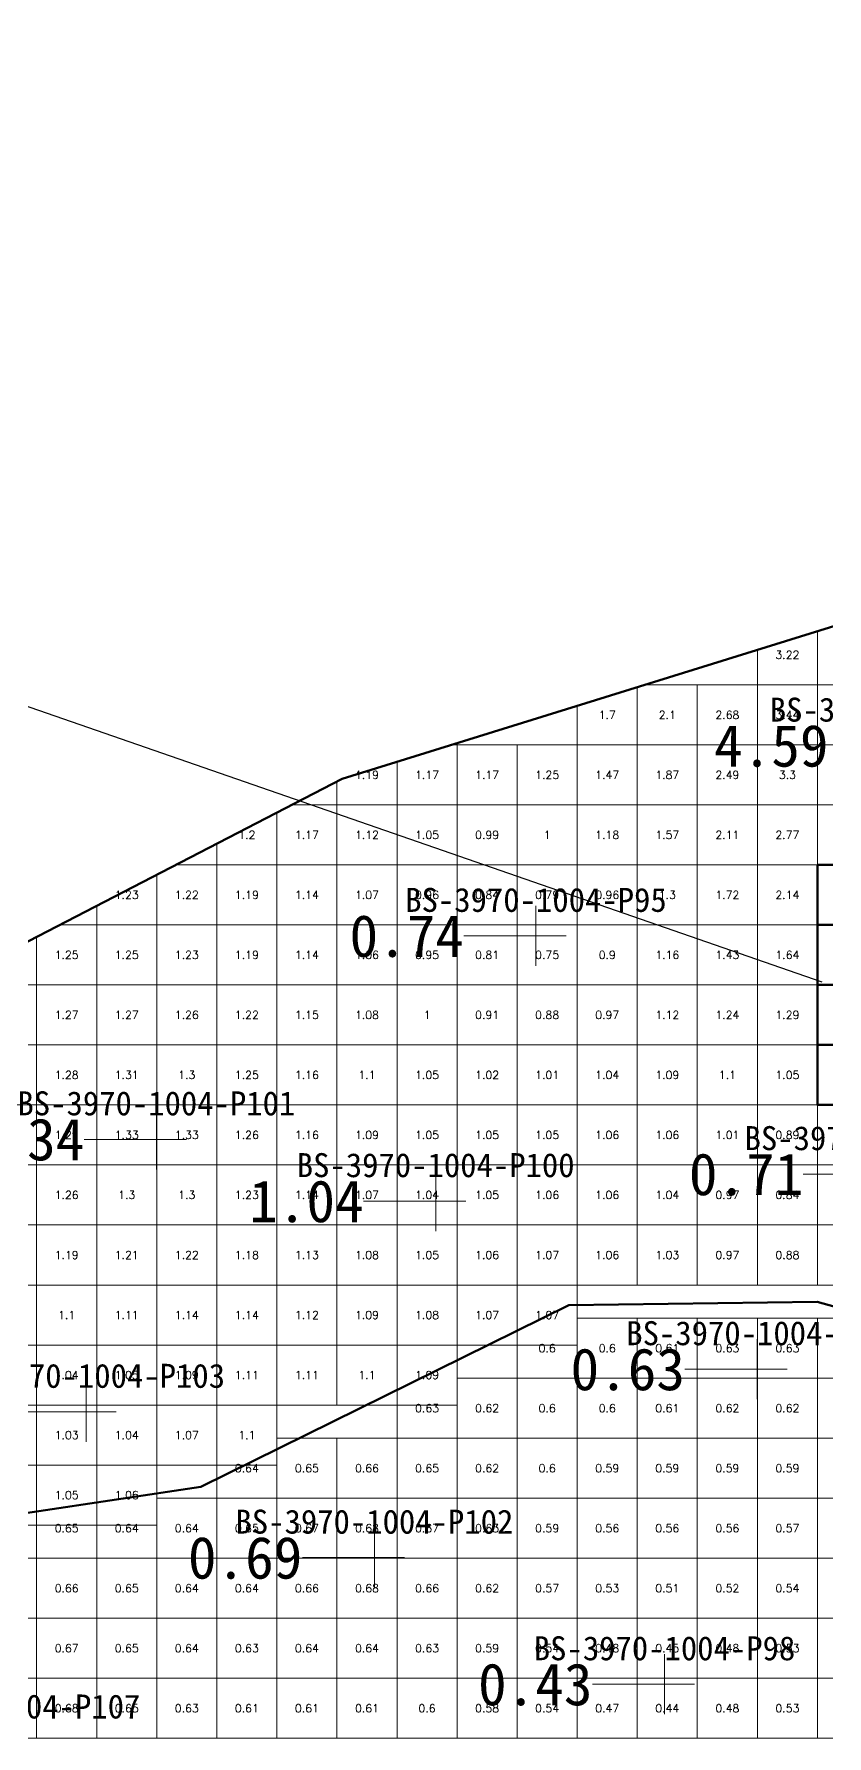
# Model space of a CAD drawing. Header units: inches. Extents: x 469761 to 469956, y 4349708 to 4349833.
# Drawn here: x 469823.32 to 469836.52, y 4349759.18 to 4349787.54 of the extents above; entities that cross this region are included whole.
import ezdxf
from ezdxf.enums import TextEntityAlignment as Align

# ---------------------------------------------------------------- set-up
doc = ezdxf.new("R2010")
doc.units = ezdxf.units.IN
doc.header["$MEASUREMENT"] = 0
for name, color, linetype, lineweight in [('点', 7, 'Continuous', 0), ('爆区方格网', 7, 'Continuous', 0), ('线条', 7, 'Continuous', 0), ('钻孔', 7, 'Continuous', 0)]:
    doc.layers.add(name, color=color, linetype=linetype, lineweight=lineweight)
doc.styles.add('3dmine_textStyle_1', font='txt.shx', dxfattribs={"height": 1, "bigfont": 'gbcbig.shx'})
doc.styles.add('3dmine_textStyle_2', font='simsunb.ttf', dxfattribs={"height": 1})

msp = doc.modelspace()

# ---------------------------------------------------------------- hatches: boundary and pattern name
at = {"layer": '钻孔', "linetype": 'Continuous', "lineweight": 0, "true_color": 0x00ffff, "extrusion": (0, 1, 0)}
for points in [[(-469832.68, 3959.85), (-469831.68, 3959.85), (-469831.68, 3972.85), (-469832.68, 3972.85)], [(-469836.36, 3959.76), (-469835.36, 3959.76), (-469835.36, 3972.76), (-469836.36, 3972.76)], [(-469829.99, 3960.01), (-469828.99, 3960.01), (-469828.99, 3973.01), (-469829.99, 3973.01)]]:
    msp.add_hatch(color=4, dxfattribs=at).paths.add_polyline_path(points, flags=0)
at = {"layer": '钻孔', "linetype": 'Continuous', "lineweight": 0, "true_color": 0x0000ff, "extrusion": (0, 1, 0)}
for points in [[(-469826.36, 3960.04), (-469825.36, 3960.04), (-469825.36, 3973.04), (-469826.36, 3973.04)], [(-469831.01, 3959.95), (-469830.01, 3959.95), (-469830.01, 3972.95), (-469831.01, 3972.95)], [(-469825.19, 3960.15), (-469824.19, 3960.15), (-469824.19, 3973.15), (-469825.19, 3973.15)]]:
    msp.add_hatch(color=5, dxfattribs=at).paths.add_polyline_path(points, flags=0)
at = {"layer": '钻孔', "linetype": 'Continuous', "lineweight": 0, "true_color": 0x808080, "extrusion": (0, 1, 0)}
msp.add_hatch(color=8, dxfattribs=at).paths.add_polyline_path([(-469834.82, 3959.75), (-469833.82, 3959.75), (-469833.82, 3972.75), (-469834.82, 3972.75)], flags=0)

# ---------------------------------------------------------------- linework, layer by layer
msp.add_line((469836.444, 4349771.74), (469790.938, 4349787.537))
at = {"color": 5, "linetype": 'Continuous', "lineweight": 50, "elevation": 1987.297}
for points in [[(469817.208, 4349769.309), (469828.454, 4349775.127), (469837.3, 4349777.874), (469846.044, 4349775.075), (469845.59, 4349771.971), (469847.292, 4349769.245), (469850.168, 4349770.343), (469852.439, 4349771.326), (469856.754, 4349771.099), (469861.845, 4349771.213), (469866.414, 4349769.254), (469864.214, 4349766.26), (469858.315, 4349764.574), (469853.994, 4349765.649), (469852.242, 4349767.401), (469842.005, 4349764.839), (469836.359, 4349766.411), (469832.229, 4349766.357), (469826.099, 4349763.33), (469820.476, 4349762.487), (469821.961, 4349767.803), (469817.208, 4349769.309), (469817.208, 4349769.309)], [(469817.134, 4349758.797), (469824.272, 4349756.124), (469828.701, 4349753.527), (469831.831, 4349753.068), (469833.358, 4349750.622), (469837.582, 4349745.099), (469842.228, 4349744.294), (469848.28, 4349752.862), (469855.658, 4349756.452), (469851.682, 4349759.72), (469853.994, 4349765.649), (469852.242, 4349767.401), (469842.005, 4349764.839), (469836.359, 4349766.411), (469832.229, 4349766.357), (469826.099, 4349763.33), (469820.476, 4349762.487)]]:
    msp.add_lwpolyline(points, dxfattribs=at)
at = {"layer": '点', "color": 138, "linetype": 'Continuous', "lineweight": 0, "true_color": 0x004c4c}
for points, elevation in [([(469831.68, 4349772.01), (469831.68, 4349773.01)], 3972.85), ([(469832.18, 4349772.51), (469831.18, 4349772.51)], 3972.85), ([(469825.36, 4349768.62), (469825.36, 4349769.62)], 3973.04), ([(469825.86, 4349769.12), (469824.86, 4349769.12)], 3973.04), ([(469830.01, 4349767.59), (469830.01, 4349768.59)], 3972.95), ([(469830.51, 4349768.09), (469829.51, 4349768.09)], 3972.95), ([(469835.36, 4349764.79), (469835.36, 4349765.79)], 3972.76), ([(469835.86, 4349765.29), (469834.86, 4349765.29)], 3972.76), ([(469824.19, 4349764.08), (469824.19, 4349765.08)], 3973.15), ([(469824.69, 4349764.58), (469823.69, 4349764.58)], 3973.15), ([(469828.99, 4349761.65), (469828.99, 4349762.65)], 3973.01), ([(469829.49, 4349762.15), (469828.49, 4349762.15)], 3973.01), ([(469833.82, 4349759.54), (469833.82, 4349760.54)], 3972.75), ([(469834.32, 4349760.04), (469833.32, 4349760.04)], 3972.75)]:
    msp.add_lwpolyline(points, dxfattribs=dict(at, elevation=elevation))
at = {"layer": '爆区方格网', "color": 5, "linetype": 'Continuous', "lineweight": 0, "elevation": 3972.82}
for points in [[(469836.366, 4349776.693), (469835.366, 4349776.693), (469835.366, 4349777.274), (469836.366, 4349777.584), (469836.366, 4349776.693)], [(469837.209, 4349777.488), (469837.366, 4349777.488), (469837.366, 4349776.693), (469836.366, 4349776.693), (469836.366, 4349777.584), (469836.718, 4349777.693), (469837.209, 4349777.693), (469837.209, 4349777.488)], [(469833.366, 4349775.693), (469832.366, 4349775.693), (469832.366, 4349776.342), (469833.366, 4349776.652), (469833.366, 4349775.693)], [(469834.366, 4349775.693), (469833.366, 4349775.693), (469833.366, 4349776.652), (469833.498, 4349776.693), (469834.366, 4349776.693), (469834.366, 4349775.693)], [(469835.366, 4349775.693), (469834.366, 4349775.693), (469834.366, 4349776.693), (469835.366, 4349776.693), (469835.366, 4349775.693)], [(469836.366, 4349775.693), (469835.366, 4349775.693), (469835.366, 4349776.693), (469836.366, 4349776.693), (469836.366, 4349775.693)], [(469837.366, 4349775.693), (469836.366, 4349775.693), (469836.366, 4349776.693), (469837.366, 4349776.693), (469837.366, 4349775.693)], [(469830.366, 4349774.693), (469829.366, 4349774.693), (469829.366, 4349775.41), (469830.278, 4349775.693), (469830.366, 4349775.693), (469830.366, 4349774.693)], [(469831.366, 4349774.693), (469830.366, 4349774.693), (469830.366, 4349775.693), (469831.366, 4349775.693), (469831.366, 4349774.693)], [(469832.366, 4349774.693), (469831.366, 4349774.693), (469831.366, 4349775.693), (469832.366, 4349775.693), (469832.366, 4349774.693)], [(469833.366, 4349774.693), (469832.366, 4349774.693), (469832.366, 4349775.693), (469833.366, 4349775.693), (469833.366, 4349774.693)], [(469834.366, 4349774.693), (469833.366, 4349774.693), (469833.366, 4349775.693), (469834.366, 4349775.693), (469834.366, 4349774.693)], [(469835.366, 4349774.693), (469834.366, 4349774.693), (469834.366, 4349775.693), (469835.366, 4349775.693), (469835.366, 4349774.693)], [(469836.366, 4349774.693), (469835.366, 4349774.693), (469835.366, 4349775.693), (469836.366, 4349775.693), (469836.366, 4349774.693)], [(469837.366, 4349774.693), (469836.366, 4349774.693), (469836.366, 4349775.693), (469837.366, 4349775.693), (469837.366, 4349774.693)], [(469829.366, 4349774.693), (469828.366, 4349774.693), (469828.366, 4349775.081), (469828.454, 4349775.127), (469829.366, 4349775.41), (469829.366, 4349774.693)], [(469828.366, 4349773.693), (469827.366, 4349773.693), (469827.366, 4349774.564), (469827.616, 4349774.693), (469828.366, 4349774.693), (469828.366, 4349773.693)], [(469829.366, 4349773.693), (469828.366, 4349773.693), (469828.366, 4349774.693), (469829.366, 4349774.693), (469829.366, 4349773.693)], [(469830.366, 4349773.693), (469829.366, 4349773.693), (469829.366, 4349774.693), (469830.366, 4349774.693), (469830.366, 4349773.693)], [(469831.366, 4349773.693), (469830.366, 4349773.693), (469830.366, 4349774.693), (469831.366, 4349774.693), (469831.366, 4349773.693)], [(469832.366, 4349773.693), (469831.366, 4349773.693), (469831.366, 4349774.693), (469832.366, 4349774.693), (469832.366, 4349773.693)], [(469833.366, 4349773.693), (469832.366, 4349773.693), (469832.366, 4349774.693), (469833.366, 4349774.693), (469833.366, 4349773.693)], [(469834.366, 4349773.693), (469833.366, 4349773.693), (469833.366, 4349774.693), (469834.366, 4349774.693), (469834.366, 4349773.693)], [(469835.366, 4349773.693), (469834.366, 4349773.693), (469834.366, 4349774.693), (469835.366, 4349774.693), (469835.366, 4349773.693)], [(469836.366, 4349773.693), (469835.366, 4349773.693), (469835.366, 4349774.693), (469836.366, 4349774.693), (469836.366, 4349773.693)], [(469837.366, 4349773.693), (469836.366, 4349773.693), (469836.366, 4349774.693), (469837.366, 4349774.693), (469837.366, 4349773.693)], [(469827.366, 4349773.693), (469826.366, 4349773.693), (469826.366, 4349774.047), (469827.366, 4349774.564), (469827.366, 4349773.693)], [(469825.366, 4349772.693), (469824.366, 4349772.693), (469824.366, 4349773.012), (469825.366, 4349773.529), (469825.366, 4349772.693)], [(469826.366, 4349772.693), (469825.366, 4349772.693), (469825.366, 4349773.529), (469825.683, 4349773.693), (469826.366, 4349773.693), (469826.366, 4349772.693)], [(469827.366, 4349772.693), (469826.366, 4349772.693), (469826.366, 4349773.693), (469827.366, 4349773.693), (469827.366, 4349772.693)], [(469828.366, 4349772.693), (469827.366, 4349772.693), (469827.366, 4349773.693), (469828.366, 4349773.693), (469828.366, 4349772.693)], [(469829.366, 4349772.693), (469828.366, 4349772.693), (469828.366, 4349773.693), (469829.366, 4349773.693), (469829.366, 4349772.693)], [(469830.366, 4349772.693), (469829.366, 4349772.693), (469829.366, 4349773.693), (469830.366, 4349773.693), (469830.366, 4349772.693)], [(469831.366, 4349772.693), (469830.366, 4349772.693), (469830.366, 4349773.693), (469831.366, 4349773.693), (469831.366, 4349772.693)], [(469832.366, 4349772.693), (469831.366, 4349772.693), (469831.366, 4349773.693), (469832.366, 4349773.693), (469832.366, 4349772.693)], [(469833.366, 4349772.693), (469832.366, 4349772.693), (469832.366, 4349773.693), (469833.366, 4349773.693), (469833.366, 4349772.693)], [(469834.366, 4349772.693), (469833.366, 4349772.693), (469833.366, 4349773.693), (469834.366, 4349773.693), (469834.366, 4349772.693)], [(469835.366, 4349772.693), (469834.366, 4349772.693), (469834.366, 4349773.693), (469835.366, 4349773.693), (469835.366, 4349772.693)], [(469836.366, 4349772.693), (469835.366, 4349772.693), (469835.366, 4349773.693), (469836.366, 4349773.693), (469836.366, 4349772.693)], [(469824.366, 4349771.693), (469823.366, 4349771.693), (469823.366, 4349772.495), (469823.75, 4349772.693), (469824.366, 4349772.693), (469824.366, 4349771.693)], [(469825.366, 4349771.693), (469824.366, 4349771.693), (469824.366, 4349772.693), (469825.366, 4349772.693), (469825.366, 4349771.693)], [(469826.366, 4349771.693), (469825.366, 4349771.693), (469825.366, 4349772.693), (469826.366, 4349772.693), (469826.366, 4349771.693)], [(469827.366, 4349771.693), (469826.366, 4349771.693), (469826.366, 4349772.693), (469827.366, 4349772.693), (469827.366, 4349771.693)], [(469828.366, 4349771.693), (469827.366, 4349771.693), (469827.366, 4349772.693), (469828.366, 4349772.693), (469828.366, 4349771.693)], [(469829.366, 4349771.693), (469828.366, 4349771.693), (469828.366, 4349772.693), (469829.366, 4349772.693), (469829.366, 4349771.693)], [(469830.366, 4349771.693), (469829.366, 4349771.693), (469829.366, 4349772.693), (469830.366, 4349772.693), (469830.366, 4349771.693)], [(469831.366, 4349771.693), (469830.366, 4349771.693), (469830.366, 4349772.693), (469831.366, 4349772.693), (469831.366, 4349771.693)], [(469832.366, 4349771.693), (469831.366, 4349771.693), (469831.366, 4349772.693), (469832.366, 4349772.693), (469832.366, 4349771.693)], [(469833.366, 4349771.693), (469832.366, 4349771.693), (469832.366, 4349772.693), (469833.366, 4349772.693), (469833.366, 4349771.693)], [(469834.366, 4349771.693), (469833.366, 4349771.693), (469833.366, 4349772.693), (469834.366, 4349772.693), (469834.366, 4349771.693)], [(469835.366, 4349771.693), (469834.366, 4349771.693), (469834.366, 4349772.693), (469835.366, 4349772.693), (469835.366, 4349771.693)], [(469836.366, 4349771.693), (469835.366, 4349771.693), (469835.366, 4349772.693), (469836.366, 4349772.693), (469836.366, 4349771.693)], [(469823.366, 4349771.693), (469822.366, 4349771.693), (469822.366, 4349771.977), (469823.366, 4349772.495), (469823.366, 4349771.693)], [(469823.366, 4349770.693), (469822.366, 4349770.693), (469822.366, 4349771.693), (469823.366, 4349771.693), (469823.366, 4349770.693)], [(469824.366, 4349770.693), (469823.366, 4349770.693), (469823.366, 4349771.693), (469824.366, 4349771.693), (469824.366, 4349770.693)], [(469825.366, 4349770.693), (469824.366, 4349770.693), (469824.366, 4349771.693), (469825.366, 4349771.693), (469825.366, 4349770.693)], [(469826.366, 4349770.693), (469825.366, 4349770.693), (469825.366, 4349771.693), (469826.366, 4349771.693), (469826.366, 4349770.693)], [(469827.366, 4349770.693), (469826.366, 4349770.693), (469826.366, 4349771.693), (469827.366, 4349771.693), (469827.366, 4349770.693)], [(469828.366, 4349770.693), (469827.366, 4349770.693), (469827.366, 4349771.693), (469828.366, 4349771.693), (469828.366, 4349770.693)], [(469829.366, 4349770.693), (469828.366, 4349770.693), (469828.366, 4349771.693), (469829.366, 4349771.693), (469829.366, 4349770.693)], [(469830.366, 4349770.693), (469829.366, 4349770.693), (469829.366, 4349771.693), (469830.366, 4349771.693), (469830.366, 4349770.693)], [(469831.366, 4349770.693), (469830.366, 4349770.693), (469830.366, 4349771.693), (469831.366, 4349771.693), (469831.366, 4349770.693)], [(469832.366, 4349770.693), (469831.366, 4349770.693), (469831.366, 4349771.693), (469832.366, 4349771.693), (469832.366, 4349770.693)], [(469833.366, 4349770.693), (469832.366, 4349770.693), (469832.366, 4349771.693), (469833.366, 4349771.693), (469833.366, 4349770.693)], [(469834.366, 4349770.693), (469833.366, 4349770.693), (469833.366, 4349771.693), (469834.366, 4349771.693), (469834.366, 4349770.693)], [(469835.366, 4349770.693), (469834.366, 4349770.693), (469834.366, 4349771.693), (469835.366, 4349771.693), (469835.366, 4349770.693)], [(469836.366, 4349770.693), (469835.366, 4349770.693), (469835.366, 4349771.693), (469836.366, 4349771.693), (469836.366, 4349770.693)], [(469833.366, 4349769.693), (469832.366, 4349769.693), (469832.366, 4349770.693), (469833.366, 4349770.693), (469833.366, 4349769.693)], [(469834.366, 4349769.693), (469833.366, 4349769.693), (469833.366, 4349770.693), (469834.366, 4349770.693), (469834.366, 4349769.693)], [(469835.366, 4349769.693), (469834.366, 4349769.693), (469834.366, 4349770.693), (469835.366, 4349770.693), (469835.366, 4349769.693)], [(469836.366, 4349769.693), (469835.366, 4349769.693), (469835.366, 4349770.693), (469836.366, 4349770.693), (469836.366, 4349769.693)], [(469832.366, 4349768.693), (469831.366, 4349768.693), (469831.366, 4349769.693), (469832.366, 4349769.693), (469832.366, 4349768.693)], [(469833.366, 4349768.693), (469832.366, 4349768.693), (469832.366, 4349769.693), (469833.366, 4349769.693), (469833.366, 4349768.693)], [(469834.366, 4349768.693), (469833.366, 4349768.693), (469833.366, 4349769.693), (469834.366, 4349769.693), (469834.366, 4349768.693)], [(469835.366, 4349768.693), (469834.366, 4349768.693), (469834.366, 4349769.693), (469835.366, 4349769.693), (469835.366, 4349768.693)], [(469836.366, 4349768.693), (469835.366, 4349768.693), (469835.366, 4349769.693), (469836.366, 4349769.693), (469836.366, 4349768.693)], [(469837.366, 4349768.693), (469836.366, 4349768.693), (469836.366, 4349769.693), (469837.366, 4349769.693), (469837.366, 4349768.693)], [(469831.366, 4349767.693), (469830.366, 4349767.693), (469830.366, 4349768.693), (469831.366, 4349768.693), (469831.366, 4349767.693)], [(469832.366, 4349767.693), (469831.366, 4349767.693), (469831.366, 4349768.693), (469832.366, 4349768.693), (469832.366, 4349767.693)], [(469833.366, 4349767.693), (469832.366, 4349767.693), (469832.366, 4349768.693), (469833.366, 4349768.693), (469833.366, 4349767.693)], [(469834.366, 4349767.693), (469833.366, 4349767.693), (469833.366, 4349768.693), (469834.366, 4349768.693), (469834.366, 4349767.693)], [(469835.366, 4349767.693), (469834.366, 4349767.693), (469834.366, 4349768.693), (469835.366, 4349768.693), (469835.366, 4349767.693)], [(469836.366, 4349767.693), (469835.366, 4349767.693), (469835.366, 4349768.693), (469836.366, 4349768.693), (469836.366, 4349767.693)], [(469837.366, 4349767.693), (469836.366, 4349767.693), (469836.366, 4349768.693), (469837.366, 4349768.693), (469837.366, 4349767.693)], [(469831.366, 4349766.693), (469830.366, 4349766.693), (469830.366, 4349767.693), (469831.366, 4349767.693), (469831.366, 4349766.693)], [(469832.366, 4349766.693), (469831.366, 4349766.693), (469831.366, 4349767.693), (469832.366, 4349767.693), (469832.366, 4349766.693)], [(469833.366, 4349766.693), (469832.366, 4349766.693), (469832.366, 4349767.693), (469833.366, 4349767.693), (469833.366, 4349766.693)], [(469834.366, 4349766.693), (469833.366, 4349766.693), (469833.366, 4349767.693), (469834.366, 4349767.693), (469834.366, 4349766.693)], [(469835.366, 4349766.693), (469834.366, 4349766.693), (469834.366, 4349767.693), (469835.366, 4349767.693), (469835.366, 4349766.693)], [(469836.366, 4349766.693), (469835.366, 4349766.693), (469835.366, 4349767.693), (469836.366, 4349767.693), (469836.366, 4349766.693)], [(469837.366, 4349766.693), (469836.366, 4349766.693), (469836.366, 4349767.693), (469837.366, 4349767.693), (469837.366, 4349766.693)], [(469832.366, 4349765.693), (469831.366, 4349765.693), (469831.366, 4349766.693), (469832.366, 4349766.693), (469832.366, 4349765.693)]]:
    msp.add_lwpolyline(points, dxfattribs=at)
at = {"layer": '爆区方格网', "color": 5, "linetype": 'Continuous', "lineweight": 50, "elevation": 3972.82}
for points in [[(469837.366, 4349772.693), (469836.366, 4349772.693), (469836.366, 4349773.693), (469837.366, 4349773.693), (469837.366, 4349772.693)], [(469837.366, 4349771.693), (469836.366, 4349771.693), (469836.366, 4349772.693), (469837.366, 4349772.693), (469837.366, 4349771.693)], [(469837.366, 4349770.693), (469836.366, 4349770.693), (469836.366, 4349771.693), (469837.366, 4349771.693), (469837.366, 4349770.693)], [(469837.366, 4349769.693), (469836.366, 4349769.693), (469836.366, 4349770.693), (469837.366, 4349770.693), (469837.366, 4349769.693)]]:
    msp.add_lwpolyline(points, dxfattribs=at)
at = {"layer": '爆区方格网', "color": 5, "linetype": 'Continuous', "lineweight": 0, "true_color": 0x0000ff, "elevation": 3972.82}
for points in [[(469823.366, 4349769.693), (469822.366, 4349769.693), (469822.366, 4349770.693), (469823.366, 4349770.693), (469823.366, 4349769.693)], [(469824.366, 4349769.693), (469823.366, 4349769.693), (469823.366, 4349770.693), (469824.366, 4349770.693), (469824.366, 4349769.693)], [(469825.366, 4349769.693), (469824.366, 4349769.693), (469824.366, 4349770.693), (469825.366, 4349770.693), (469825.366, 4349769.693)], [(469826.366, 4349769.693), (469825.366, 4349769.693), (469825.366, 4349770.693), (469826.366, 4349770.693), (469826.366, 4349769.693)], [(469827.366, 4349769.693), (469826.366, 4349769.693), (469826.366, 4349770.693), (469827.366, 4349770.693), (469827.366, 4349769.693)], [(469828.366, 4349769.693), (469827.366, 4349769.693), (469827.366, 4349770.693), (469828.366, 4349770.693), (469828.366, 4349769.693)], [(469829.366, 4349769.693), (469828.366, 4349769.693), (469828.366, 4349770.693), (469829.366, 4349770.693), (469829.366, 4349769.693)], [(469830.366, 4349769.693), (469829.366, 4349769.693), (469829.366, 4349770.693), (469830.366, 4349770.693), (469830.366, 4349769.693)], [(469831.366, 4349769.693), (469830.366, 4349769.693), (469830.366, 4349770.693), (469831.366, 4349770.693), (469831.366, 4349769.693)], [(469832.366, 4349769.693), (469831.366, 4349769.693), (469831.366, 4349770.693), (469832.366, 4349770.693), (469832.366, 4349769.693)], [(469823.366, 4349768.693), (469822.366, 4349768.693), (469822.366, 4349769.693), (469823.366, 4349769.693), (469823.366, 4349768.693)], [(469824.366, 4349768.693), (469823.366, 4349768.693), (469823.366, 4349769.693), (469824.366, 4349769.693), (469824.366, 4349768.693)], [(469825.366, 4349768.693), (469824.366, 4349768.693), (469824.366, 4349769.693), (469825.366, 4349769.693), (469825.366, 4349768.693)], [(469826.366, 4349768.693), (469825.366, 4349768.693), (469825.366, 4349769.693), (469826.366, 4349769.693), (469826.366, 4349768.693)], [(469827.366, 4349768.693), (469826.366, 4349768.693), (469826.366, 4349769.693), (469827.366, 4349769.693), (469827.366, 4349768.693)], [(469828.366, 4349768.693), (469827.366, 4349768.693), (469827.366, 4349769.693), (469828.366, 4349769.693), (469828.366, 4349768.693)], [(469829.366, 4349768.693), (469828.366, 4349768.693), (469828.366, 4349769.693), (469829.366, 4349769.693), (469829.366, 4349768.693)], [(469830.366, 4349768.693), (469829.366, 4349768.693), (469829.366, 4349769.693), (469830.366, 4349769.693), (469830.366, 4349768.693)], [(469831.366, 4349768.693), (469830.366, 4349768.693), (469830.366, 4349769.693), (469831.366, 4349769.693), (469831.366, 4349768.693)], [(469823.366, 4349767.693), (469822.366, 4349767.693), (469822.366, 4349768.693), (469823.366, 4349768.693), (469823.366, 4349767.693)], [(469824.366, 4349767.693), (469823.366, 4349767.693), (469823.366, 4349768.693), (469824.366, 4349768.693), (469824.366, 4349767.693)], [(469825.366, 4349767.693), (469824.366, 4349767.693), (469824.366, 4349768.693), (469825.366, 4349768.693), (469825.366, 4349767.693)], [(469826.366, 4349767.693), (469825.366, 4349767.693), (469825.366, 4349768.693), (469826.366, 4349768.693), (469826.366, 4349767.693)], [(469827.366, 4349767.693), (469826.366, 4349767.693), (469826.366, 4349768.693), (469827.366, 4349768.693), (469827.366, 4349767.693)], [(469828.366, 4349767.693), (469827.366, 4349767.693), (469827.366, 4349768.693), (469828.366, 4349768.693), (469828.366, 4349767.693)], [(469829.366, 4349767.693), (469828.366, 4349767.693), (469828.366, 4349768.693), (469829.366, 4349768.693), (469829.366, 4349767.693)], [(469830.366, 4349767.693), (469829.366, 4349767.693), (469829.366, 4349768.693), (469830.366, 4349768.693), (469830.366, 4349767.693)], [(469823.366, 4349766.693), (469822.366, 4349766.693), (469822.366, 4349767.693), (469823.366, 4349767.693), (469823.366, 4349766.693)], [(469824.366, 4349766.693), (469823.366, 4349766.693), (469823.366, 4349767.693), (469824.366, 4349767.693), (469824.366, 4349766.693)], [(469825.366, 4349766.693), (469824.366, 4349766.693), (469824.366, 4349767.693), (469825.366, 4349767.693), (469825.366, 4349766.693)], [(469826.366, 4349766.693), (469825.366, 4349766.693), (469825.366, 4349767.693), (469826.366, 4349767.693), (469826.366, 4349766.693)], [(469827.366, 4349766.693), (469826.366, 4349766.693), (469826.366, 4349767.693), (469827.366, 4349767.693), (469827.366, 4349766.693)], [(469828.366, 4349766.693), (469827.366, 4349766.693), (469827.366, 4349767.693), (469828.366, 4349767.693), (469828.366, 4349766.693)], [(469829.366, 4349766.693), (469828.366, 4349766.693), (469828.366, 4349767.693), (469829.366, 4349767.693), (469829.366, 4349766.693)], [(469830.366, 4349766.693), (469829.366, 4349766.693), (469829.366, 4349767.693), (469830.366, 4349767.693), (469830.366, 4349766.693)], [(469823.366, 4349765.693), (469822.366, 4349765.693), (469822.366, 4349766.693), (469823.366, 4349766.693), (469823.366, 4349765.693)], [(469824.366, 4349765.693), (469823.366, 4349765.693), (469823.366, 4349766.693), (469824.366, 4349766.693), (469824.366, 4349765.693)], [(469825.366, 4349765.693), (469824.366, 4349765.693), (469824.366, 4349766.693), (469825.366, 4349766.693), (469825.366, 4349765.693)], [(469826.366, 4349765.693), (469825.366, 4349765.693), (469825.366, 4349766.693), (469826.366, 4349766.693), (469826.366, 4349765.693)], [(469827.366, 4349765.693), (469826.366, 4349765.693), (469826.366, 4349766.693), (469827.366, 4349766.693), (469827.366, 4349765.693)], [(469828.366, 4349765.693), (469827.366, 4349765.693), (469827.366, 4349766.693), (469828.366, 4349766.693), (469828.366, 4349765.693)], [(469829.366, 4349765.693), (469828.366, 4349765.693), (469828.366, 4349766.693), (469829.366, 4349766.693), (469829.366, 4349765.693)], [(469830.366, 4349765.693), (469829.366, 4349765.693), (469829.366, 4349766.693), (469830.366, 4349766.693), (469830.366, 4349765.693)], [(469831.366, 4349765.693), (469830.366, 4349765.693), (469830.366, 4349766.693), (469831.366, 4349766.693), (469831.366, 4349765.693)], [(469823.366, 4349764.693), (469822.366, 4349764.693), (469822.366, 4349765.693), (469823.366, 4349765.693), (469823.366, 4349764.693)], [(469824.366, 4349764.693), (469823.366, 4349764.693), (469823.366, 4349765.693), (469824.366, 4349765.693), (469824.366, 4349764.693)], [(469825.366, 4349764.693), (469824.366, 4349764.693), (469824.366, 4349765.693), (469825.366, 4349765.693), (469825.366, 4349764.693)], [(469826.366, 4349764.693), (469825.366, 4349764.693), (469825.366, 4349765.693), (469826.366, 4349765.693), (469826.366, 4349764.693)], [(469827.366, 4349764.693), (469826.366, 4349764.693), (469826.366, 4349765.693), (469827.366, 4349765.693), (469827.366, 4349764.693)], [(469828.366, 4349764.693), (469827.366, 4349764.693), (469827.366, 4349765.693), (469828.366, 4349765.693), (469828.366, 4349764.693)], [(469829.366, 4349764.693), (469828.366, 4349764.693), (469828.366, 4349765.693), (469829.366, 4349765.693), (469829.366, 4349764.693)], [(469830.366, 4349764.693), (469829.366, 4349764.693), (469829.366, 4349765.693), (469830.366, 4349765.693), (469830.366, 4349764.693)], [(469823.366, 4349763.693), (469822.366, 4349763.693), (469822.366, 4349764.693), (469823.366, 4349764.693), (469823.366, 4349763.693)], [(469824.366, 4349763.693), (469823.366, 4349763.693), (469823.366, 4349764.693), (469824.366, 4349764.693), (469824.366, 4349763.693)], [(469825.366, 4349763.693), (469824.366, 4349763.693), (469824.366, 4349764.693), (469825.366, 4349764.693), (469825.366, 4349763.693)], [(469826.366, 4349763.693), (469825.366, 4349763.693), (469825.366, 4349764.693), (469826.366, 4349764.693), (469826.366, 4349763.693)], [(469827.366, 4349763.693), (469826.366, 4349763.693), (469826.366, 4349764.693), (469827.366, 4349764.693), (469827.366, 4349763.693)], [(469823.366, 4349762.693), (469822.366, 4349762.693), (469822.366, 4349763.693), (469823.366, 4349763.693), (469823.366, 4349762.693)], [(469824.366, 4349762.693), (469823.366, 4349762.693), (469823.366, 4349763.693), (469824.366, 4349763.693), (469824.366, 4349762.693)], [(469825.366, 4349762.693), (469824.366, 4349762.693), (469824.366, 4349763.693), (469825.366, 4349763.693), (469825.366, 4349762.693)]]:
    msp.add_lwpolyline(points, dxfattribs=at)
at = {"layer": '爆区方格网', "color": 4, "linetype": 'Continuous', "lineweight": 0, "true_color": 0x00ffff, "elevation": 3972.76}
for points in [[(469833.366, 4349765.14), (469832.366, 4349765.14), (469832.366, 4349765.693), (469832.366, 4349766.14), (469833.366, 4349766.14), (469833.366, 4349765.14)], [(469834.366, 4349765.14), (469833.366, 4349765.14), (469833.366, 4349766.14), (469834.366, 4349766.14), (469834.366, 4349765.14)], [(469835.366, 4349765.14), (469834.366, 4349765.14), (469834.366, 4349766.14), (469835.366, 4349766.14), (469835.366, 4349765.14)], [(469836.366, 4349765.14), (469835.366, 4349765.14), (469835.366, 4349766.14), (469836.366, 4349766.14), (469836.366, 4349765.14)], [(469837.366, 4349765.693), (469837.366, 4349765.14), (469836.366, 4349765.14), (469836.366, 4349766.14), (469837.366, 4349766.14), (469837.366, 4349765.693)], [(469832.366, 4349765.14), (469831.366, 4349765.14), (469831.366, 4349765.693), (469832.366, 4349765.693), (469832.366, 4349765.14)], [(469831.366, 4349764.14), (469830.366, 4349764.14), (469830.366, 4349764.693), (469830.366, 4349765.14), (469831.366, 4349765.14), (469831.366, 4349764.14)], [(469832.366, 4349764.14), (469831.366, 4349764.14), (469831.366, 4349765.14), (469832.366, 4349765.14), (469832.366, 4349764.14)], [(469833.366, 4349764.14), (469832.366, 4349764.14), (469832.366, 4349765.14), (469833.366, 4349765.14), (469833.366, 4349764.14)], [(469834.366, 4349764.14), (469833.366, 4349764.14), (469833.366, 4349765.14), (469834.366, 4349765.14), (469834.366, 4349764.14)], [(469835.366, 4349764.14), (469834.366, 4349764.14), (469834.366, 4349765.14), (469835.366, 4349765.14), (469835.366, 4349764.14)], [(469836.366, 4349764.14), (469835.366, 4349764.14), (469835.366, 4349765.14), (469836.366, 4349765.14), (469836.366, 4349764.14)], [(469837.366, 4349764.14), (469836.366, 4349764.14), (469836.366, 4349765.14), (469837.366, 4349765.14), (469837.366, 4349764.14)], [(469830.366, 4349764.14), (469829.366, 4349764.14), (469829.366, 4349764.693), (469830.366, 4349764.693), (469830.366, 4349764.14)], [(469828.366, 4349763.14), (469827.366, 4349763.14), (469827.366, 4349763.693), (469827.366, 4349764.14), (469828.366, 4349764.14), (469828.366, 4349763.14)], [(469829.366, 4349763.14), (469828.366, 4349763.14), (469828.366, 4349764.14), (469829.366, 4349764.14), (469829.366, 4349763.14)], [(469830.366, 4349763.14), (469829.366, 4349763.14), (469829.366, 4349764.14), (469830.366, 4349764.14), (469830.366, 4349763.14)], [(469831.366, 4349763.14), (469830.366, 4349763.14), (469830.366, 4349764.14), (469831.366, 4349764.14), (469831.366, 4349763.14)], [(469832.366, 4349763.14), (469831.366, 4349763.14), (469831.366, 4349764.14), (469832.366, 4349764.14), (469832.366, 4349763.14)], [(469833.366, 4349763.14), (469832.366, 4349763.14), (469832.366, 4349764.14), (469833.366, 4349764.14), (469833.366, 4349763.14)], [(469827.366, 4349763.14), (469826.366, 4349763.14), (469826.366, 4349763.693), (469827.366, 4349763.693), (469827.366, 4349763.14)], [(469826.366, 4349762.14), (469825.366, 4349762.14), (469825.366, 4349762.693), (469825.366, 4349763.14), (469826.366, 4349763.14), (469826.366, 4349762.14)], [(469827.366, 4349762.14), (469826.366, 4349762.14), (469826.366, 4349763.14), (469827.366, 4349763.14), (469827.366, 4349762.14)], [(469828.366, 4349762.14), (469827.366, 4349762.14), (469827.366, 4349763.14), (469828.366, 4349763.14), (469828.366, 4349762.14)], [(469829.366, 4349762.14), (469828.366, 4349762.14), (469828.366, 4349763.14), (469829.366, 4349763.14), (469829.366, 4349762.14)], [(469830.366, 4349762.14), (469829.366, 4349762.14), (469829.366, 4349763.14), (469830.366, 4349763.14), (469830.366, 4349762.14)], [(469823.366, 4349762.14), (469822.366, 4349762.14), (469822.366, 4349762.693), (469823.366, 4349762.693), (469823.366, 4349762.14)], [(469824.366, 4349762.14), (469823.366, 4349762.14), (469823.366, 4349762.693), (469824.366, 4349762.693), (469824.366, 4349762.14)], [(469825.366, 4349762.14), (469824.366, 4349762.14), (469824.366, 4349762.693), (469825.366, 4349762.693), (469825.366, 4349762.14)], [(469823.366, 4349761.14), (469822.366, 4349761.14), (469822.366, 4349762.14), (469823.366, 4349762.14), (469823.366, 4349761.14)], [(469824.366, 4349761.14), (469823.366, 4349761.14), (469823.366, 4349762.14), (469824.366, 4349762.14), (469824.366, 4349761.14)], [(469825.366, 4349761.14), (469824.366, 4349761.14), (469824.366, 4349762.14), (469825.366, 4349762.14), (469825.366, 4349761.14)], [(469826.366, 4349761.14), (469825.366, 4349761.14), (469825.366, 4349762.14), (469826.366, 4349762.14), (469826.366, 4349761.14)], [(469827.366, 4349761.14), (469826.366, 4349761.14), (469826.366, 4349762.14), (469827.366, 4349762.14), (469827.366, 4349761.14)], [(469828.366, 4349761.14), (469827.366, 4349761.14), (469827.366, 4349762.14), (469828.366, 4349762.14), (469828.366, 4349761.14)], [(469829.366, 4349761.14), (469828.366, 4349761.14), (469828.366, 4349762.14), (469829.366, 4349762.14), (469829.366, 4349761.14)], [(469823.366, 4349760.14), (469822.366, 4349760.14), (469822.366, 4349761.14), (469823.366, 4349761.14), (469823.366, 4349760.14)], [(469824.366, 4349760.14), (469823.366, 4349760.14), (469823.366, 4349761.14), (469824.366, 4349761.14), (469824.366, 4349760.14)], [(469825.366, 4349760.14), (469824.366, 4349760.14), (469824.366, 4349761.14), (469825.366, 4349761.14), (469825.366, 4349760.14)], [(469826.366, 4349760.14), (469825.366, 4349760.14), (469825.366, 4349761.14), (469826.366, 4349761.14), (469826.366, 4349760.14)], [(469827.366, 4349760.14), (469826.366, 4349760.14), (469826.366, 4349761.14), (469827.366, 4349761.14), (469827.366, 4349760.14)], [(469828.366, 4349760.14), (469827.366, 4349760.14), (469827.366, 4349761.14), (469828.366, 4349761.14), (469828.366, 4349760.14)], [(469829.366, 4349760.14), (469828.366, 4349760.14), (469828.366, 4349761.14), (469829.366, 4349761.14), (469829.366, 4349760.14)], [(469823.366, 4349759.14), (469822.366, 4349759.14), (469822.366, 4349760.14), (469823.366, 4349760.14), (469823.366, 4349759.14)], [(469824.366, 4349759.14), (469823.366, 4349759.14), (469823.366, 4349760.14), (469824.366, 4349760.14), (469824.366, 4349759.14)], [(469825.366, 4349759.14), (469824.366, 4349759.14), (469824.366, 4349760.14), (469825.366, 4349760.14), (469825.366, 4349759.14)], [(469826.366, 4349759.14), (469825.366, 4349759.14), (469825.366, 4349760.14), (469826.366, 4349760.14), (469826.366, 4349759.14)], [(469827.366, 4349759.14), (469826.366, 4349759.14), (469826.366, 4349760.14), (469827.366, 4349760.14), (469827.366, 4349759.14)], [(469828.366, 4349759.14), (469827.366, 4349759.14), (469827.366, 4349760.14), (469828.366, 4349760.14), (469828.366, 4349759.14)], [(469829.366, 4349759.14), (469828.366, 4349759.14), (469828.366, 4349760.14), (469829.366, 4349760.14), (469829.366, 4349759.14)]]:
    msp.add_lwpolyline(points, dxfattribs=at)
at = {"layer": '爆区方格网', "color": 4, "linetype": 'Continuous', "lineweight": 0, "elevation": 3972.76}
for points in [[(469834.366, 4349763.14), (469833.366, 4349763.14), (469833.366, 4349764.14), (469834.366, 4349764.14), (469834.366, 4349763.14)], [(469835.366, 4349763.14), (469834.366, 4349763.14), (469834.366, 4349764.14), (469835.366, 4349764.14), (469835.366, 4349763.14)], [(469836.366, 4349763.14), (469835.366, 4349763.14), (469835.366, 4349764.14), (469836.366, 4349764.14), (469836.366, 4349763.14)], [(469837.366, 4349763.14), (469836.366, 4349763.14), (469836.366, 4349764.14), (469837.366, 4349764.14), (469837.366, 4349763.14)], [(469831.366, 4349762.14), (469830.366, 4349762.14), (469830.366, 4349763.14), (469831.366, 4349763.14), (469831.366, 4349762.14)], [(469832.366, 4349762.14), (469831.366, 4349762.14), (469831.366, 4349763.14), (469832.366, 4349763.14), (469832.366, 4349762.14)], [(469833.366, 4349762.14), (469832.366, 4349762.14), (469832.366, 4349763.14), (469833.366, 4349763.14), (469833.366, 4349762.14)], [(469834.366, 4349762.14), (469833.366, 4349762.14), (469833.366, 4349763.14), (469834.366, 4349763.14), (469834.366, 4349762.14)], [(469835.366, 4349762.14), (469834.366, 4349762.14), (469834.366, 4349763.14), (469835.366, 4349763.14), (469835.366, 4349762.14)], [(469836.366, 4349762.14), (469835.366, 4349762.14), (469835.366, 4349763.14), (469836.366, 4349763.14), (469836.366, 4349762.14)], [(469837.366, 4349762.14), (469836.366, 4349762.14), (469836.366, 4349763.14), (469837.366, 4349763.14), (469837.366, 4349762.14)], [(469830.366, 4349761.14), (469829.366, 4349761.14), (469829.366, 4349762.14), (469830.366, 4349762.14), (469830.366, 4349761.14)], [(469831.366, 4349761.14), (469830.366, 4349761.14), (469830.366, 4349762.14), (469831.366, 4349762.14), (469831.366, 4349761.14)], [(469832.366, 4349761.14), (469831.366, 4349761.14), (469831.366, 4349762.14), (469832.366, 4349762.14), (469832.366, 4349761.14)], [(469833.366, 4349761.14), (469832.366, 4349761.14), (469832.366, 4349762.14), (469833.366, 4349762.14), (469833.366, 4349761.14)], [(469834.366, 4349761.14), (469833.366, 4349761.14), (469833.366, 4349762.14), (469834.366, 4349762.14), (469834.366, 4349761.14)], [(469835.366, 4349761.14), (469834.366, 4349761.14), (469834.366, 4349762.14), (469835.366, 4349762.14), (469835.366, 4349761.14)], [(469836.366, 4349761.14), (469835.366, 4349761.14), (469835.366, 4349762.14), (469836.366, 4349762.14), (469836.366, 4349761.14)], [(469837.366, 4349761.14), (469836.366, 4349761.14), (469836.366, 4349762.14), (469837.366, 4349762.14), (469837.366, 4349761.14)], [(469830.366, 4349760.14), (469829.366, 4349760.14), (469829.366, 4349761.14), (469830.366, 4349761.14), (469830.366, 4349760.14)], [(469831.366, 4349760.14), (469830.366, 4349760.14), (469830.366, 4349761.14), (469831.366, 4349761.14), (469831.366, 4349760.14)], [(469832.366, 4349760.14), (469831.366, 4349760.14), (469831.366, 4349761.14), (469832.366, 4349761.14), (469832.366, 4349760.14)], [(469833.366, 4349760.14), (469832.366, 4349760.14), (469832.366, 4349761.14), (469833.366, 4349761.14), (469833.366, 4349760.14)], [(469834.366, 4349760.14), (469833.366, 4349760.14), (469833.366, 4349761.14), (469834.366, 4349761.14), (469834.366, 4349760.14)], [(469835.366, 4349760.14), (469834.366, 4349760.14), (469834.366, 4349761.14), (469835.366, 4349761.14), (469835.366, 4349760.14)], [(469836.366, 4349760.14), (469835.366, 4349760.14), (469835.366, 4349761.14), (469836.366, 4349761.14), (469836.366, 4349760.14)], [(469837.366, 4349760.14), (469836.366, 4349760.14), (469836.366, 4349761.14), (469837.366, 4349761.14), (469837.366, 4349760.14)], [(469830.366, 4349759.14), (469829.366, 4349759.14), (469829.366, 4349760.14), (469830.366, 4349760.14), (469830.366, 4349759.14)], [(469831.366, 4349759.14), (469830.366, 4349759.14), (469830.366, 4349760.14), (469831.366, 4349760.14), (469831.366, 4349759.14)], [(469832.366, 4349759.14), (469831.366, 4349759.14), (469831.366, 4349760.14), (469832.366, 4349760.14), (469832.366, 4349759.14)], [(469833.366, 4349759.14), (469832.366, 4349759.14), (469832.366, 4349760.14), (469833.366, 4349760.14), (469833.366, 4349759.14)], [(469834.366, 4349759.14), (469833.366, 4349759.14), (469833.366, 4349760.14), (469834.366, 4349760.14), (469834.366, 4349759.14)], [(469835.366, 4349759.14), (469834.366, 4349759.14), (469834.366, 4349760.14), (469835.366, 4349760.14), (469835.366, 4349759.14)], [(469836.366, 4349759.14), (469835.366, 4349759.14), (469835.366, 4349760.14), (469836.366, 4349760.14), (469836.366, 4349759.14)], [(469837.366, 4349759.14), (469836.366, 4349759.14), (469836.366, 4349760.14), (469837.366, 4349760.14), (469837.366, 4349759.14)]]:
    msp.add_lwpolyline(points, dxfattribs=at)
at = {"layer": '线条', "color": 138, "linetype": 'Continuous', "lineweight": 0, "true_color": 0x004c4c}
for points, elevation in [([(469831.68, 4349772.51), (469831.68, 4349772.51), (469831.68, 4349772.51)], 3972.85), ([(469825.36, 4349769.12), (469825.36, 4349769.12), (469825.36, 4349769.12)], 3973.04), ([(469830.01, 4349768.09), (469830.01, 4349768.09), (469830.01, 4349768.09)], 3972.95), ([(469835.36, 4349765.29), (469835.36, 4349765.29), (469835.36, 4349765.29)], 3972.76), ([(469824.19, 4349764.58), (469824.19, 4349764.58), (469824.19, 4349764.58)], 3973.15), ([(469828.99, 4349762.15), (469828.99, 4349762.15), (469828.99, 4349762.15)], 3973.01), ([(469833.82, 4349760.04), (469833.82, 4349760.04), (469833.82, 4349760.04)], 3972.75)]:
    msp.add_lwpolyline(points, dxfattribs=dict(at, elevation=elevation))
at = {"layer": '钻孔', "color": 4, "linetype": 'Continuous', "lineweight": 0, "true_color": 0x00ffff}
for points, elevation in [([(469831.68, 4349772.51), (469830.48, 4349772.51)], 3972.85), ([(469831.68, 4349772.51), (469830.48, 4349772.51)], 3959.85), ([(469837.33, 4349768.54), (469836.13, 4349768.54)], 3972.82), ([(469837.33, 4349768.54), (469836.13, 4349768.54)], 3959.82), ([(469835.36, 4349765.29), (469834.16, 4349765.29)], 3972.76), ([(469835.36, 4349765.29), (469834.16, 4349765.29)], 3959.76), ([(469828.99, 4349762.15), (469827.79, 4349762.15)], 3973.01), ([(469828.99, 4349762.15), (469827.79, 4349762.15)], 3960.01)]:
    msp.add_lwpolyline(points, dxfattribs=dict(at, elevation=elevation))
at = {"layer": '钻孔', "color": 5, "linetype": 'Continuous', "lineweight": 0, "true_color": 0x0000ff}
for points, elevation in [([(469825.36, 4349769.12), (469824.16, 4349769.12)], 3973.04), ([(469825.36, 4349769.12), (469824.16, 4349769.12)], 3960.04), ([(469830.01, 4349768.09), (469828.81, 4349768.09)], 3972.95), ([(469830.01, 4349768.09), (469828.81, 4349768.09)], 3959.95), ([(469824.19, 4349764.58), (469822.99, 4349764.58)], 3973.15), ([(469824.19, 4349764.58), (469822.99, 4349764.58)], 3960.15)]:
    msp.add_lwpolyline(points, dxfattribs=dict(at, elevation=elevation))
at = {"layer": '钻孔', "color": 8, "linetype": 'Continuous', "lineweight": 0, "true_color": 0x808080}
for elevation in [3972.75, 3959.75]:
    msp.add_lwpolyline([(469833.82, 4349760.04), (469832.62, 4349760.04)], dxfattribs=dict(at, elevation=elevation))

# ---------------------------------------------------------------- texts
at = {"color": 5, "linetype": 'Continuous', "lineweight": 0, "style": '3dmine_textStyle_1'}
for s, height, p in [('3.22', 0.1333, (469835.866, 4349777.193, 3972.82)), ('1.7', 0.1333, (469832.866, 4349776.193, 3972.82)), ('2.1', 0.1333, (469833.866, 4349776.193, 3972.82)), ('2.68', 0.1333, (469834.866, 4349776.193, 3972.82)), ('3.44', 0.1333, (469835.866, 4349776.193, 3972.82)), ('1.19', 0.1333, (469828.866, 4349775.193, 3972.82)), ('1.17', 0.1333, (469829.866, 4349775.193, 3972.82)), ('1.17', 0.1333, (469830.866, 4349775.193, 3972.82)), ('1.25', 0.1333, (469831.866, 4349775.193, 3972.82)), ('1.47', 0.1333, (469832.866, 4349775.193, 3972.82)), ('1.87', 0.1333, (469833.866, 4349775.193, 3972.82)), ('2.49', 0.1333, (469834.866, 4349775.193, 3972.82)), ('3.3', 0.1333, (469835.866, 4349775.193, 3972.82)), ('1.2', 0.1333, (469826.866, 4349774.193, 3972.82)), ('1.17', 0.1333, (469827.866, 4349774.193, 3972.82)), ('1.12', 0.1333, (469828.866, 4349774.193, 3972.82)), ('1.05', 0.1333, (469829.866, 4349774.193, 3972.82)), ('0.99', 0.1333, (469830.866, 4349774.193, 3972.82)), ('1', 0.133, (469831.866, 4349774.193, 3972.82)), ('1.18', 0.1333, (469832.866, 4349774.193, 3972.82)), ('1.57', 0.1333, (469833.866, 4349774.193, 3972.82)), ('2.11', 0.1333, (469834.866, 4349774.193, 3972.82)), ('2.77', 0.1333, (469835.866, 4349774.193, 3972.82)), ('1.23', 0.1333, (469824.866, 4349773.193, 3972.82)), ('1.22', 0.1333, (469825.866, 4349773.193, 3972.82)), ('1.19', 0.1333, (469826.866, 4349773.193, 3972.82)), ('1.14', 0.1333, (469827.866, 4349773.193, 3972.82)), ('1.07', 0.1333, (469828.866, 4349773.193, 3972.82)), ('0.96', 0.1333, (469829.866, 4349773.193, 3972.82)), ('0.84', 0.1333, (469830.866, 4349773.193, 3972.82)), ('0.79', 0.1333, (469831.866, 4349773.193, 3972.82)), ('0.96', 0.1333, (469832.866, 4349773.193, 3972.82)), ('1.3', 0.1333, (469833.866, 4349773.193, 3972.82)), ('1.72', 0.1333, (469834.866, 4349773.193, 3972.82)), ('2.14', 0.1333, (469835.866, 4349773.193, 3972.82)), ('1.25', 0.1333, (469823.866, 4349772.193, 3972.82)), ('1.25', 0.1333, (469824.866, 4349772.193, 3972.82)), ('1.23', 0.1333, (469825.866, 4349772.193, 3972.82)), ('1.19', 0.1333, (469826.866, 4349772.193, 3972.82)), ('1.14', 0.1333, (469827.866, 4349772.193, 3972.82)), ('1.06', 0.1333, (469828.866, 4349772.193, 3972.82)), ('0.95', 0.1333, (469829.866, 4349772.193, 3972.82)), ('0.81', 0.1333, (469830.866, 4349772.193, 3972.82)), ('0.75', 0.1333, (469831.866, 4349772.193, 3972.82)), ('0.9', 0.1333, (469832.866, 4349772.193, 3972.82)), ('1.16', 0.1333, (469833.866, 4349772.193, 3972.82)), ('1.43', 0.1333, (469834.866, 4349772.193, 3972.82)), ('1.64', 0.1333, (469835.866, 4349772.193, 3972.82)), ('1.27', 0.1333, (469823.866, 4349771.193, 3972.82)), ('1.27', 0.1333, (469824.866, 4349771.193, 3972.82)), ('1.26', 0.1333, (469825.866, 4349771.193, 3972.82)), ('1.22', 0.1333, (469826.866, 4349771.193, 3972.82)), ('1.15', 0.1333, (469827.866, 4349771.193, 3972.82)), ('1.08', 0.1333, (469828.866, 4349771.193, 3972.82)), ('1', 0.133, (469829.866, 4349771.193, 3972.82)), ('0.91', 0.1333, (469830.866, 4349771.193, 3972.82)), ('0.88', 0.1333, (469831.866, 4349771.193, 3972.82)), ('0.97', 0.1333, (469832.866, 4349771.193, 3972.82)), ('1.12', 0.1333, (469833.866, 4349771.193, 3972.82)), ('1.24', 0.1333, (469834.866, 4349771.193, 3972.82)), ('1.28', 0.1333, (469823.866, 4349770.193, 3972.82)), ('1.31', 0.1333, (469824.866, 4349770.193, 3972.82)), ('1.3', 0.1333, (469825.866, 4349770.193, 3972.82)), ('1.25', 0.1333, (469826.866, 4349770.193, 3972.82)), ('1.16', 0.1333, (469827.866, 4349770.193, 3972.82)), ('1.1', 0.1333, (469828.866, 4349770.193, 3972.82)), ('1.05', 0.1333, (469829.866, 4349770.193, 3972.82)), ('1.02', 0.1333, (469830.866, 4349770.193, 3972.82)), ('1.01', 0.1333, (469831.866, 4349770.193, 3972.82)), ('1.04', 0.1333, (469832.866, 4349770.193, 3972.82)), ('1.09', 0.1333, (469833.866, 4349770.193, 3972.82)), ('1.1', 0.1333, (469834.866, 4349770.193, 3972.82)), ('1.06', 0.1333, (469832.866, 4349769.193, 3972.82)), ('1.06', 0.1333, (469833.866, 4349769.193, 3972.82)), ('1.01', 0.1333, (469834.866, 4349769.193, 3972.82)), ('0.89', 0.1333, (469835.866, 4349769.193, 3972.82)), ('1.06', 0.1333, (469831.866, 4349768.193, 3972.82)), ('1.06', 0.1333, (469832.866, 4349768.193, 3972.82)), ('1.04', 0.1333, (469833.866, 4349768.193, 3972.82)), ('0.97', 0.1333, (469834.866, 4349768.193, 3972.82)), ('0.84', 0.1333, (469835.866, 4349768.193, 3972.82)), ('1.07', 0.1333, (469831.866, 4349767.193, 3972.82)), ('1.06', 0.1333, (469832.866, 4349767.193, 3972.82)), ('1.03', 0.1333, (469833.866, 4349767.193, 3972.82)), ('0.97', 0.1333, (469834.866, 4349767.193, 3972.82)), ('0.88', 0.1333, (469835.866, 4349767.193, 3972.82))]:
    msp.add_text(s, height=height, dxfattribs=at).set_placement(p, align=Align.MIDDLE_CENTER)
at = {"color": 5, "linetype": 'Continuous', "lineweight": 50, "style": '3dmine_textStyle_1'}
for s, p in [('1.29', (469835.866, 4349771.193, 3972.82)), ('1.05', (469835.866, 4349770.193, 3972.82))]:
    msp.add_text(s, height=0.1333, dxfattribs=at).set_placement(p, align=Align.MIDDLE_CENTER)
at = {"color": 5, "linetype": 'Continuous', "lineweight": 0, "true_color": 0x0000ff, "style": '3dmine_textStyle_1'}
for s, p in [('1.29', (469823.866, 4349769.193, 3972.82)), ('1.33', (469824.866, 4349769.193, 3972.82)), ('1.33', (469825.866, 4349769.193, 3972.82)), ('1.26', (469826.866, 4349769.193, 3972.82)), ('1.16', (469827.866, 4349769.193, 3972.82)), ('1.09', (469828.866, 4349769.193, 3972.82)), ('1.05', (469829.866, 4349769.193, 3972.82)), ('1.05', (469830.866, 4349769.193, 3972.82)), ('1.05', (469831.866, 4349769.193, 3972.82)), ('1.26', (469823.866, 4349768.193, 3972.82)), ('1.3', (469824.866, 4349768.193, 3972.82)), ('1.3', (469825.866, 4349768.193, 3972.82)), ('1.23', (469826.866, 4349768.193, 3972.82)), ('1.14', (469827.866, 4349768.193, 3972.82)), ('1.07', (469828.866, 4349768.193, 3972.82)), ('1.04', (469829.866, 4349768.193, 3972.82)), ('1.05', (469830.866, 4349768.193, 3972.82)), ('1.19', (469823.866, 4349767.193, 3972.82)), ('1.21', (469824.866, 4349767.193, 3972.82)), ('1.22', (469825.866, 4349767.193, 3972.82)), ('1.18', (469826.866, 4349767.193, 3972.82)), ('1.13', (469827.866, 4349767.193, 3972.82)), ('1.08', (469828.866, 4349767.193, 3972.82)), ('1.05', (469829.866, 4349767.193, 3972.82)), ('1.06', (469830.866, 4349767.193, 3972.82)), ('1.1', (469823.866, 4349766.193, 3972.82)), ('1.11', (469824.866, 4349766.193, 3972.82)), ('1.14', (469825.866, 4349766.193, 3972.82)), ('1.14', (469826.866, 4349766.193, 3972.82)), ('1.12', (469827.866, 4349766.193, 3972.82)), ('1.09', (469828.866, 4349766.193, 3972.82)), ('1.08', (469829.866, 4349766.193, 3972.82)), ('1.07', (469830.866, 4349766.193, 3972.82)), ('1.07', (469831.866, 4349766.193, 3972.82)), ('1.04', (469823.866, 4349765.193, 3972.82)), ('1.05', (469824.866, 4349765.193, 3972.82)), ('1.09', (469825.866, 4349765.193, 3972.82)), ('1.11', (469826.866, 4349765.193, 3972.82)), ('1.11', (469827.866, 4349765.193, 3972.82)), ('1.1', (469828.866, 4349765.193, 3972.82)), ('1.09', (469829.866, 4349765.193, 3972.82)), ('1.03', (469823.866, 4349764.193, 3972.82)), ('1.04', (469824.866, 4349764.193, 3972.82)), ('1.07', (469825.866, 4349764.193, 3972.82)), ('1.1', (469826.866, 4349764.193, 3972.82)), ('1.05', (469823.866, 4349763.193, 3972.82)), ('1.06', (469824.866, 4349763.193, 3972.82))]:
    msp.add_text(s, height=0.1333, dxfattribs=at).set_placement(p, align=Align.MIDDLE_CENTER)
at = {"color": 4, "linetype": 'Continuous', "lineweight": 0, "true_color": 0x00ffff, "style": '3dmine_textStyle_1'}
for s, p in [('0.6', (469831.866, 4349765.64, 3972.76)), ('0.6', (469832.866, 4349765.64, 3972.76)), ('0.61', (469833.866, 4349765.64, 3972.76)), ('0.63', (469834.866, 4349765.64, 3972.76)), ('0.63', (469835.866, 4349765.64, 3972.76)), ('0.63', (469829.866, 4349764.64, 3972.76)), ('0.62', (469830.866, 4349764.64, 3972.76)), ('0.6', (469831.866, 4349764.64, 3972.76)), ('0.6', (469832.866, 4349764.64, 3972.76)), ('0.61', (469833.866, 4349764.64, 3972.76)), ('0.62', (469834.866, 4349764.64, 3972.76)), ('0.62', (469835.866, 4349764.64, 3972.76)), ('0.64', (469826.866, 4349763.64, 3972.76)), ('0.65', (469827.866, 4349763.64, 3972.76)), ('0.66', (469828.866, 4349763.64, 3972.76)), ('0.65', (469829.866, 4349763.64, 3972.76)), ('0.62', (469830.866, 4349763.64, 3972.76)), ('0.6', (469831.866, 4349763.64, 3972.76)), ('0.59', (469832.866, 4349763.64, 3972.76)), ('0.59', (469833.866, 4349763.64, 3972.76)), ('0.59', (469834.866, 4349763.64, 3972.76)), ('0.59', (469835.866, 4349763.64, 3972.76)), ('0.65', (469823.866, 4349762.64, 3972.76)), ('0.64', (469824.866, 4349762.64, 3972.76)), ('0.64', (469825.866, 4349762.64, 3972.76)), ('0.65', (469826.866, 4349762.64, 3972.76)), ('0.67', (469827.866, 4349762.64, 3972.76)), ('0.68', (469828.866, 4349762.64, 3972.76)), ('0.67', (469829.866, 4349762.64, 3972.76)), ('0.63', (469830.866, 4349762.64, 3972.76)), ('0.59', (469831.866, 4349762.64, 3972.76)), ('0.66', (469823.866, 4349761.64, 3972.76)), ('0.65', (469824.866, 4349761.64, 3972.76)), ('0.64', (469825.866, 4349761.64, 3972.76)), ('0.64', (469826.866, 4349761.64, 3972.76)), ('0.66', (469827.866, 4349761.64, 3972.76)), ('0.68', (469828.866, 4349761.64, 3972.76)), ('0.67', (469823.866, 4349760.64, 3972.76)), ('0.65', (469824.866, 4349760.64, 3972.76)), ('0.64', (469825.866, 4349760.64, 3972.76)), ('0.63', (469826.866, 4349760.64, 3972.76)), ('0.64', (469827.866, 4349760.64, 3972.76)), ('0.64', (469828.866, 4349760.64, 3972.76)), ('0.68', (469823.866, 4349759.64, 3972.76)), ('0.65', (469824.866, 4349759.64, 3972.76)), ('0.63', (469825.866, 4349759.64, 3972.76)), ('0.61', (469826.866, 4349759.64, 3972.76)), ('0.61', (469827.866, 4349759.64, 3972.76)), ('0.61', (469828.866, 4349759.64, 3972.76)), ('0.6', (469829.866, 4349759.64, 3972.76))]:
    msp.add_text(s, height=0.1333, dxfattribs=at).set_placement(p, align=Align.MIDDLE_CENTER)
at = {"color": 4, "linetype": 'Continuous', "lineweight": 0, "style": '3dmine_textStyle_1'}
for s, p in [('0.56', (469832.866, 4349762.64, 3972.76)), ('0.56', (469833.866, 4349762.64, 3972.76)), ('0.56', (469834.866, 4349762.64, 3972.76)), ('0.57', (469835.866, 4349762.64, 3972.76)), ('0.66', (469829.866, 4349761.64, 3972.76)), ('0.62', (469830.866, 4349761.64, 3972.76)), ('0.57', (469831.866, 4349761.64, 3972.76)), ('0.53', (469832.866, 4349761.64, 3972.76)), ('0.51', (469833.866, 4349761.64, 3972.76)), ('0.52', (469834.866, 4349761.64, 3972.76)), ('0.54', (469835.866, 4349761.64, 3972.76)), ('0.63', (469829.866, 4349760.64, 3972.76)), ('0.59', (469830.866, 4349760.64, 3972.76)), ('0.54', (469831.866, 4349760.64, 3972.76)), ('0.48', (469832.866, 4349760.64, 3972.76)), ('0.45', (469833.866, 4349760.64, 3972.76)), ('0.48', (469834.866, 4349760.64, 3972.76)), ('0.53', (469835.866, 4349760.64, 3972.76)), ('0.58', (469830.866, 4349759.64, 3972.76)), ('0.54', (469831.866, 4349759.64, 3972.76)), ('0.47', (469832.866, 4349759.64, 3972.76)), ('0.44', (469833.866, 4349759.64, 3972.76)), ('0.48', (469834.866, 4349759.64, 3972.76)), ('0.53', (469835.866, 4349759.64, 3972.76))]:
    msp.add_text(s, height=0.1333, dxfattribs=at).set_placement(p, align=Align.MIDDLE_CENTER)
at = {"layer": '钻孔', "color": 138, "linetype": 'Continuous', "lineweight": 0, "true_color": 0x004c4c, "style": '3dmine_textStyle_2'}
for s, p in [('BS-3970-1004-P94', (469837.75, 4349776.08, 3972.52)), ('BS-3970-1004-P95', (469831.68, 4349772.91, 3972.85)), ('BS-3970-1004-P101', (469825.36, 4349769.52, 3973.04)), ('BS-3970-1004-P96', (469837.33, 4349768.94, 3972.82)), ('BS-3970-1004-P100', (469830.01, 4349768.49, 3972.95)), ('BS-3970-1004-P99', (469835.36, 4349765.69, 3972.76)), ('BS-3970-1004-P103', (469824.19, 4349764.98, 3973.15)), ('BS-3970-1004-P102', (469828.99, 4349762.55, 3973.01)), ('BS-3970-1004-P98', (469833.82, 4349760.44, 3972.75)), ('BS-3970-1004-P107', (469822.78, 4349759.47, 3973.58))]:
    msp.add_text(s, height=0.4, dxfattribs=at).set_placement(p, align=Align.CENTER)
at = {"layer": '钻孔', "color": 211, "linetype": 'Continuous', "lineweight": 0, "true_color": 0xff80ff, "style": '3dmine_textStyle_2'}
msp.add_text('4.59', height=0.7, dxfattribs=at).set_placement((469836.55, 4349775.68, 3966.02), align=Align.MIDDLE_RIGHT)
at = {"layer": '钻孔', "color": 4, "linetype": 'Continuous', "lineweight": 0, "true_color": 0x00ffff, "style": '3dmine_textStyle_2'}
for s, p in [('0.74', (469830.48, 4349772.51, 3966.35)), ('0.71', (469836.13, 4349768.54, 3966.32)), ('0.63', (469834.16, 4349765.29, 3966.26)), ('0.69', (469827.79, 4349762.15, 3966.51))]:
    msp.add_text(s, height=0.7, dxfattribs=at).set_placement(p, align=Align.MIDDLE_RIGHT)
at = {"layer": '钻孔', "color": 5, "linetype": 'Continuous', "lineweight": 0, "true_color": 0x0000ff, "style": '3dmine_textStyle_2'}
for s, p in [('1.34', (469824.16, 4349769.12, 3966.54)), ('1.04', (469828.81, 4349768.09, 3966.45))]:
    msp.add_text(s, height=0.7, dxfattribs=at).set_placement(p, align=Align.MIDDLE_RIGHT)
at = {"layer": '钻孔', "color": 8, "linetype": 'Continuous', "lineweight": 0, "true_color": 0x808080, "style": '3dmine_textStyle_2'}
msp.add_text('0.43', height=0.7, dxfattribs=at).set_placement((469832.62, 4349760.04, 3966.25), align=Align.MIDDLE_RIGHT)

doc.saveas('drawing.dxf')
